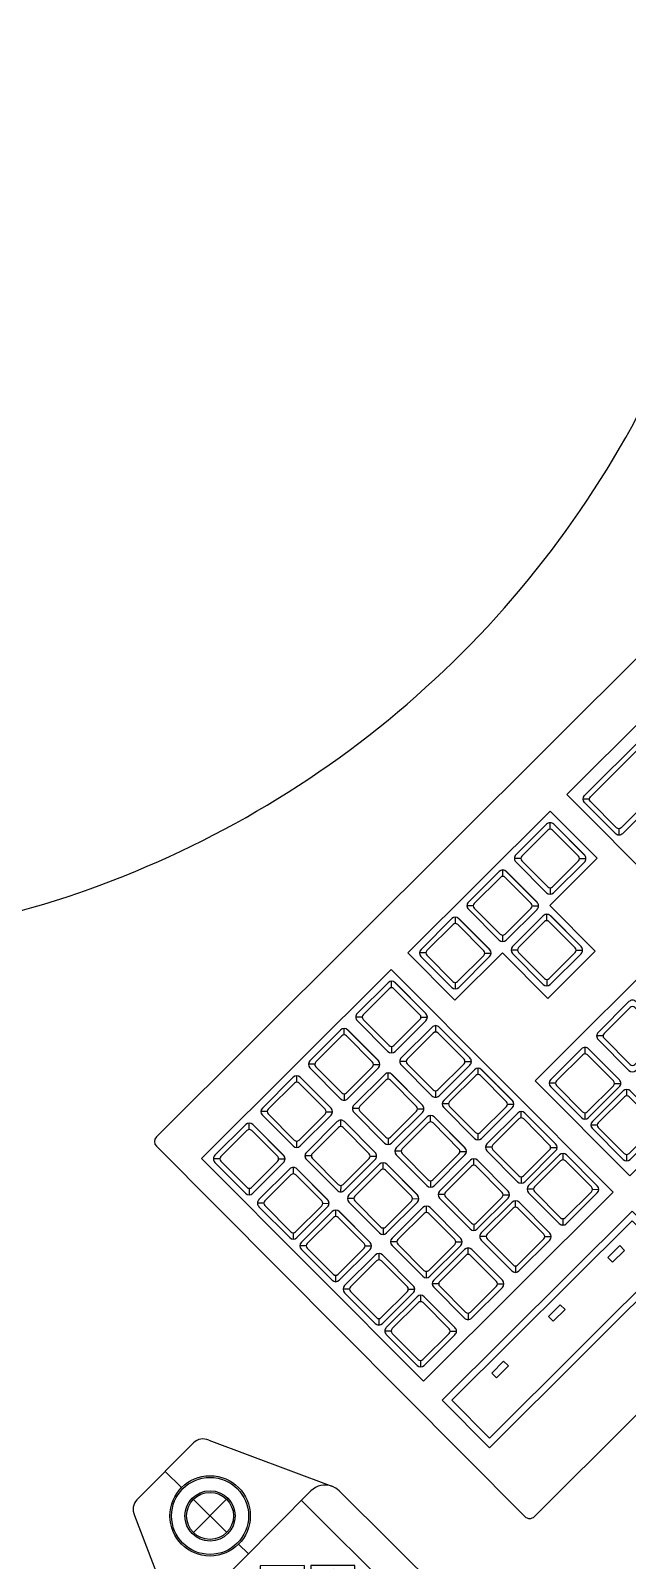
# Model space of a CAD drawing. Header units: millimetres. Extents: x 166 to 289, y 88 to 139.
# Drawn here: x 211.8799 to 212.0582, y 116.1251 to 116.5818 of the extents above; entities that cross this region are included whole.
import ezdxf

# ---------------------------------------------------------------- set-up
doc = ezdxf.new("R2010")
doc.units = ezdxf.units.MM
doc.header["$LTSCALE"] = 0.6
doc.layers.add('Mobiliário', color=160, linetype='Continuous')
doc.layers.add('Mobiliário2', color=10, linetype='Continuous')

# ---------------------------------------------------------------- blocks, each defined once
blk = doc.blocks.new('Teclado1')
for p, q in [((0.06899999999999551, 0.1080000000000041), (0.06899999999999906, 0.01412061771047135)), ((0.1322071067811876, 0.1028785507410745), (0.1335606601717814, 0.1042321041316683)), ((0.1467928932188158, 0.1029951762114294), (0.1454393398282221, 0.1043487296020231)), ((0.1592071067811922, 0.1029951762114329), (0.1605606601717824, 0.1043487296020231)), ((0.1667928932188154, 0.1029951762114294), (0.1654393398282252, 0.1043487296020231)), ((0.1792071067811918, 0.1029951762114329), (0.1805606601717855, 0.1043487296020231)), ((0.186792893218815, 0.1029951762114294), (0.1854393398282213, 0.1043487296020231)), ((0.1992071067811914, 0.1029951762114329), (0.2005606601717815, 0.1043487296020231)), ((0.2067928932188181, 0.1029951762114294), (0.2054393398282244, 0.1043487296020231)), ((0.2192071067811909, 0.1029951762114329), (0.2205606601717847, 0.1043487296020231)), ((0.1197928932188077, 0.09046433717870173), (0.1184393398282175, 0.089110783788108)), ((0.1322071067811841, 0.09046433717870173), (0.1335606601717778, 0.089110783788108)), ((0.1467928932188158, 0.09058096264905657), (0.1454393398282221, 0.0892274092584664)), ((0.1592071067811887, 0.09058096264905657), (0.1605606601717824, 0.0892274092584664)), ((0.1667928932188119, 0.09058096264905657), (0.1654393398282217, 0.0892274092584664)), ((0.1792071067811882, 0.09058096264905657), (0.180560660171782, 0.0892274092584664)), ((0.186792893218815, 0.09058096264905657), (0.1854393398282213, 0.0892274092584664)), ((0.1992071067811878, 0.09058096264905657), (0.2005606601717815, 0.0892274092584664)), ((0.2067928932188146, 0.09058096264905657), (0.2054393398282244, 0.0892274092584664)), ((0.2192071067811909, 0.09058096264905657), (0.2205606601717847, 0.0892274092584664)), ((0.1197928932188113, 0.0852265322295942), (0.1184393398282211, 0.08658008562018438)), ((0.1322071067811876, 0.08522653222959775), (0.1335606601717814, 0.08658008562018793)), ((0.1467928932188158, 0.0853431576999526), (0.1454393398282221, 0.08669671109054278)), ((0.1592071067811922, 0.0853431576999526), (0.1605606601717824, 0.08669671109054633)), ((0.1667928932188154, 0.0853431576999526), (0.1654393398282252, 0.08669671109054278)), ((0.1792071067811918, 0.0853431576999526), (0.1805606601717855, 0.08669671109054633)), ((0.186792893218815, 0.0853431576999526), (0.1854393398282213, 0.08669671109054278)), ((0.1992071067811914, 0.0853431576999526), (0.2005606601717815, 0.08669671109054633)), ((0.2067928932188181, 0.0853431576999526), (0.2054393398282244, 0.08669671109054278)), ((0.2192071067811909, 0.0853431576999526), (0.2205606601717847, 0.08669671109054633)), ((0.1122071067811845, 0.07281231866722138), (0.1135606601717782, 0.0714587652766312)), ((0.1197928932188077, 0.07281231866722138), (0.1184393398282175, 0.0714587652766312)), ((0.1322071067811841, 0.07281231866722138), (0.1335606601717778, 0.0714587652766312)), ((0.1467928932188158, 0.07292894413757978), (0.1454393398282221, 0.07157539074698605)), ((0.1592071067811887, 0.07292894413757978), (0.1605606601717824, 0.07157539074698605)), ((0.1667928932188119, 0.07292894413757978), (0.1654393398282217, 0.07157539074698605)), ((0.1792071067811882, 0.07292894413757978), (0.180560660171782, 0.07157539074698605)), ((0.186792893218815, 0.07292894413757978), (0.1854393398282213, 0.07157539074698605)), ((0.1992071067811878, 0.07292894413757978), (0.2005606601717815, 0.07157539074698605)), ((0.2067928932188146, 0.07292894413757978), (0.2054393398282244, 0.07157539074698605)), ((0.2192071067811909, 0.07292894413757978), (0.2205606601717847, 0.07157539074698605)), ((0.144999999999996, 0.06742990080536515), (0.144999999999996, 0.05434042787741333)), ((0.1468169019487462, 0.06706451717109019), (0.1454633485581525, 0.06841807056168392)), ((0.159231115511119, 0.06706451717109019), (0.1605846689017127, 0.06841807056168392)), ((0.1649999999999991, 0.06742990080536515), (0.164999999999992, 0.05434042787741333)), ((0.1668169019487422, 0.06706451717109019), (0.165463348558152, 0.06841807056168392)), ((0.1792311155111221, 0.06706451717109019), (0.1805846689017123, 0.06841807056168392)), ((0.1849999999999952, 0.06742990080536515), (0.1849999999999952, 0.05434042787741333)), ((0.1868169019487453, 0.06706451717109019), (0.1854633485581516, 0.06841807056168392)), ((0.1992311155111182, 0.06706451717109019), (0.2005846689017119, 0.06841807056168392)), ((0.2049999999999983, 0.06742990080536515), (0.2049999999999947, 0.05434042787741333)), ((0.2068169019487449, 0.06706451717109019), (0.2054633485581547, 0.06841807056168392)), ((0.2192311155111213, 0.06706451717109019), (0.220584668901715, 0.06841807056168392)), ((0.09981690194874915, 0.04899564987165306), (0.09846334855815542, 0.05034920326224324)), ((0.1122311155111255, 0.04899564987165661), (0.1135846689017157, 0.05034920326224679)), ((0.1159999999999997, 0.05321009063843007), (0.1159999999999997, 0.03400000000000603)), ((0.1468169019487426, 0.05465030360871737), (0.1454633485581525, 0.05329675021812363)), ((0.1468169019487462, 0.04911227534201146), (0.1454633485581525, 0.05046582873260164)), ((0.159231115511119, 0.05465030360871737), (0.1605846689017127, 0.05329675021812363)), ((0.159231115511119, 0.04911227534201146), (0.1605846689017127, 0.05046582873260519)), ((0.1668169019487422, 0.05465030360871737), (0.1654633485581485, 0.05329675021812363)), ((0.1668169019487422, 0.04911227534201146), (0.165463348558152, 0.05046582873260164)), ((0.179231115511115, 0.05465030360871737), (0.1805846689017088, 0.05329675021812363)), ((0.1792311155111221, 0.04911227534201146), (0.1805846689017123, 0.05046582873260519)), ((0.1868169019487418, 0.05465030360871737), (0.1854633485581516, 0.05329675021812363)), ((0.1868169019487453, 0.04911227534201146), (0.1854633485581516, 0.05046582873260164)), ((0.1992311155111182, 0.05465030360871737), (0.2005846689017119, 0.05329675021812363)), ((0.1992311155111182, 0.04911227534201146), (0.2005846689017119, 0.05046582873260519)), ((0.2068169019487414, 0.05465030360871737), (0.2054633485581512, 0.05329675021812363)), ((0.2068169019487449, 0.04911227534201146), (0.2054633485581547, 0.05046582873260164)), ((0.2192311155111177, 0.05465030360871737), (0.2205846689017115, 0.05329675021812363)), ((0.2192311155111213, 0.04911227534201146), (0.220584668901715, 0.05046582873260519)), ((0.09800000000000253, 0.04936103350593157), (0.09799999999999898, 0.03627156057797976)), ((0.144999999999996, 0.04947765897628642), (0.144999999999996, 0.0363881860483346)), ((0.1649999999999991, 0.04947765897628642), (0.164999999999992, 0.0363881860483346)), ((0.1849999999999952, 0.04947765897628642), (0.1849999999999952, 0.0363881860483346)), ((0.2049999999999983, 0.04947765897628642), (0.2049999999999947, 0.0363881860483346)), ((0.09981690194874915, 0.03658143630928024), (0.09846334855815542, 0.03522788291869006)), ((0.112231115511122, 0.03658143630928024), (0.1135846689017157, 0.03522788291869006)), ((0.1468169019487426, 0.03669806177963864), (0.1454633485581525, 0.0353445083890449)), ((0.159231115511119, 0.03669806177963864), (0.1605846689017127, 0.0353445083890449)), ((0.1668169019487422, 0.03669806177963864), (0.1654633485581485, 0.0353445083890449)), ((0.179231115511115, 0.03669806177963864), (0.1805846689017088, 0.0353445083890449)), ((0.1868169019487418, 0.03669806177963864), (0.1854633485581516, 0.0353445083890449)), ((0.1992311155111182, 0.03669806177963864), (0.2005846689017119, 0.0353445083890449)), ((0.2068169019487414, 0.03669806177963864), (0.2054633485581512, 0.0353445083890449)), ((0.2192311155111177, 0.03669806177963864), (0.2205846689017115, 0.0353445083890449)), ((0.0651838909063045, 0.03232772449166532), (0.06653744429689823, 0.03368127788225905)), ((0.07800000000000296, 0.03069310812593429), (0.0779999999999994, 0.01760363519798247)), ((0.07981690194874957, 0.03032772449165577), (0.0784633485581594, 0.0316812778822495)), ((0.09223111551112595, 0.03032772449165932), (0.09358466890171968, 0.0316812778822495)), ((0.09800000000000253, 0.03069310812593429), (0.09799999999999898, 0.01760363519798247)), ((0.09981690194874915, 0.03032772449165577), (0.09846334855815542, 0.0316812778822495)), ((0.1122311155111255, 0.03032772449165932), (0.1135846689017157, 0.0316812778822495)), ((0.1179759912700682, 0.03069310812593429), (0.1179759912700646, 0.01760363519798247)), ((0.1197928932188148, 0.03032772449165577), (0.1184393398282211, 0.0316812778822495)), ((0.1322071067811912, 0.03032772449165932), (0.1335606601717814, 0.0316812778822495)), ((0.1449759912700657, 0.03080973359629269), (0.1449759912700657, 0.01772026066834087)), ((0.1467928932188158, 0.03044434996201417), (0.1454393398282221, 0.03179790335260435)), ((0.1592071067811887, 0.03044434996201772), (0.1605606601717824, 0.0317979033526079)), ((0.1649759912700688, 0.03080973359629269), (0.1649759912700617, 0.01772026066834087)), ((0.1667928932188119, 0.03044434996201417), (0.1654393398282217, 0.03179790335260435)), ((0.1792071067811918, 0.03044434996201772), (0.180560660171782, 0.0317979033526079)), ((0.1849759912700648, 0.03080973359629269), (0.1849759912700648, 0.01772026066834087)), ((0.186792893218815, 0.03044434996201417), (0.1854393398282213, 0.03179790335260435)), ((0.1992071067811878, 0.03044434996201772), (0.2005606601717815, 0.0317979033526079)), ((0.2049759912700679, 0.03080973359629269), (0.2049759912700644, 0.01772026066834087)), ((0.2067928932188146, 0.03044434996201417), (0.2054393398282244, 0.03179790335260435)), ((0.2192071067811909, 0.03044434996201772), (0.2205606601717847, 0.0317979033526079)), ((0.0651838909063045, 0.01982403800133881), (0.06653744429689468, 0.01847048461074863)), ((0.03499999999998238, 0.01412061771047135), (0.06899999999999906, 0.01412061771047135)), ((0.07981690194874602, 0.01791351092928295), (0.07846334855815584, 0.01655995753869277)), ((0.0922311155111224, 0.01791351092928295), (0.09358466890171613, 0.01655995753869277)), ((0.09981690194874915, 0.01791351092928295), (0.09846334855815542, 0.01655995753869277)), ((0.112231115511122, 0.01791351092928295), (0.1135846689017157, 0.01655995753869277)), ((0.1197928932188148, 0.01791351092928295), (0.1184393398282211, 0.01655995753869277)), ((0.1322071067811876, 0.01791351092928295), (0.1335606601717814, 0.01655995753869277)), ((0.1467928932188123, 0.01803013639964135), (0.1454393398282221, 0.01667658300905117)), ((0.1592071067811887, 0.01803013639964135), (0.1605606601717824, 0.01667658300905117)), ((0.1667928932188119, 0.01803013639964135), (0.1654393398282181, 0.01667658300905117)), ((0.1792071067811847, 0.01803013639964135), (0.1805606601717784, 0.01667658300905117)), ((0.1867928932188114, 0.01803013639964135), (0.1854393398282213, 0.01667658300905117)), ((0.1992071067811878, 0.01803013639964135), (0.2005606601717815, 0.01667658300905117)), ((0.206792893218811, 0.01803013639964135), (0.2054393398282208, 0.01667658300905117)), ((0.2192071067811874, 0.01803013639964135), (0.2205606601717811, 0.01667658300905117))]:
    blk.add_line(p, q)
for points in [[(-0.2299999999999969, 0.1580000000000013), (-0.230000000000004, 0.002000000000002444, 0.4142135623730984), (-0.2280000000000015, 0), (0.2280000000000015, 0, 0.4142135623730984), (0.2300000000000004, 0.002000000000002444), (0.2299999999999969, 0.1580000000000013, 0.4142135623730951), (0.227999999999998, 0.1600000000000037), (-0.227999999999998, 0.1600000000000037, 0.4142135623730951)], [(0.1340000000000003, 0.1031714439598872, 0.4142135623730951), (0.1325000000000003, 0.1046714439598873), (0.1194999999999986, 0.1046714439598873, 0.4142135623730266), (0.1179999999999986, 0.1031714439598872), (0.117999999999995, 0.09017144395988907, 0.4142135623731311), (0.1194999999999951, 0.08867144395988902), (0.1325000000000003, 0.08867144395988902, 0.4142135623730591), (0.1340000000000003, 0.09017144395988907)], [(0.1315000000000026, 0.1031714439598872), (0.1204999999999998, 0.1031714439598872, 0.4142135623730117), (0.1194999999999986, 0.1021714439598895), (0.1194999999999951, 0.09117144395988674, 0.4142135623731384), (0.1204999999999963, 0.09017144395988907), (0.1314999999999955, 0.09017144395988907, 0.4142135623730516), (0.1324999999999967, 0.09117144395988674), (0.1325000000000003, 0.1021714439598895, 0.4142135623731751)], [(0.1610000000000049, 0.1032880694302456, 0.4142135623730951), (0.1595000000000049, 0.1047880694302457), (0.1465000000000032, 0.1047880694302421, 0.4142135623730266), (0.1450000000000031, 0.103288069430242), (0.1450000000000031, 0.09028806943024392, 0.4142135623731311), (0.1465000000000032, 0.08878806943024387), (0.1595000000000013, 0.08878806943024387, 0.4142135623730591), (0.1610000000000014, 0.09028806943024392)], [(0.1585000000000036, 0.1032880694302456), (0.1475000000000009, 0.103288069430242, 0.4142135623730117), (0.1465000000000032, 0.1022880694302444), (0.1465000000000032, 0.09128806943024514, 0.4142135623731384), (0.1475000000000009, 0.09028806943024392), (0.1585000000000036, 0.09028806943024392, 0.4142135623730516), (0.1595000000000013, 0.09128806943024514), (0.1595000000000049, 0.1022880694302444, 0.4142135623731751)], [(0.1810000000000045, 0.1032880694302456, 0.4142135623730951), (0.1795000000000044, 0.1047880694302457), (0.1665000000000028, 0.1047880694302421, 0.4142135623730266), (0.1650000000000027, 0.103288069430242), (0.1649999999999991, 0.09028806943024392, 0.4142135623731311), (0.1664999999999992, 0.08878806943024387), (0.1795000000000044, 0.08878806943024387, 0.4142135623730591), (0.1810000000000045, 0.09028806943024392)], [(0.1785000000000068, 0.1032880694302456), (0.167500000000004, 0.103288069430242, 0.4142135623730117), (0.1665000000000028, 0.1022880694302444), (0.1664999999999992, 0.09128806943024514, 0.4142135623731384), (0.1675000000000004, 0.09028806943024392), (0.1784999999999997, 0.09028806943024392, 0.4142135623730516), (0.1795000000000009, 0.09128806943024514), (0.1795000000000044, 0.1022880694302444, 0.4142135623731751)], [(0.2010000000000041, 0.1032880694302456, 0.4142135623730951), (0.199500000000004, 0.1047880694302457), (0.1865000000000023, 0.1047880694302421, 0.4142135623730266), (0.1850000000000023, 0.103288069430242), (0.1850000000000023, 0.09028806943024392, 0.4142135623731311), (0.1865000000000023, 0.08878806943024387), (0.1995000000000005, 0.08878806943024387, 0.4142135623730591), (0.2010000000000005, 0.09028806943024392)], [(0.1985000000000028, 0.1032880694302456), (0.1875, 0.103288069430242, 0.4142135623730117), (0.1865000000000023, 0.1022880694302444), (0.1865000000000023, 0.09128806943024514, 0.4142135623731384), (0.1875, 0.09028806943024392), (0.1985000000000028, 0.09028806943024392, 0.4142135623730516), (0.1995000000000005, 0.09128806943024514), (0.199500000000004, 0.1022880694302444, 0.4142135623731751)], [(0.2210000000000036, 0.1032880694302456, 0.4142135623730951), (0.2195000000000036, 0.1047880694302457), (0.2065000000000055, 0.1047880694302421, 0.4142135623730266), (0.2050000000000054, 0.103288069430242), (0.2050000000000018, 0.09028806943024392, 0.4142135623731311), (0.2065000000000019, 0.08878806943024387), (0.2195000000000036, 0.08878806943024387, 0.4142135623730591), (0.2210000000000036, 0.09028806943024392)], [(0.2185000000000059, 0.1032880694302456), (0.2075000000000031, 0.103288069430242, 0.4142135623730117), (0.2065000000000055, 0.1022880694302444), (0.2065000000000019, 0.09128806943024514, 0.4142135623731384), (0.2075000000000031, 0.09028806943024392), (0.2185000000000024, 0.09028806943024392, 0.4142135623730516), (0.2195000000000036, 0.09128806943024514), (0.2195000000000036, 0.1022880694302444, 0.4142135623731751)], [(0.1140000000000008, 0.0855194254484104, 0.4142135623730951), (0.1125000000000007, 0.08701942544841046), (0.09949999999999903, 0.0870194254484069, 0.4142135623730266), (0.09799999999999898, 0.08551942544840685), (0.09799999999999898, 0.07251942544840873, 0.4142135623731311), (0.09949999999999903, 0.07101942544840867), (0.1124999999999972, 0.07101942544840867, 0.4142135623730591), (0.1139999999999972, 0.07251942544840873)], [(0.1340000000000003, 0.0855194254484104, 0.4142135623730951), (0.1325000000000003, 0.08701942544841046), (0.1194999999999986, 0.0870194254484069, 0.4142135623730266), (0.1179999999999986, 0.08551942544840685), (0.117999999999995, 0.07251942544840873, 0.4142135623731311), (0.1194999999999951, 0.07101942544840867), (0.1325000000000003, 0.07101942544840867, 0.4142135623730591), (0.1340000000000003, 0.07251942544840873)], [(0.1610000000000049, 0.08563605091876525, 0.4142135623730951), (0.1595000000000049, 0.0871360509187653), (0.1465000000000032, 0.0871360509187653, 0.4142135623730266), (0.1450000000000031, 0.08563605091876525), (0.1450000000000031, 0.07263605091876713, 0.4142135623731311), (0.1465000000000032, 0.07113605091876707), (0.1595000000000013, 0.07113605091876707, 0.4142135623730591), (0.1610000000000014, 0.07263605091876713)], [(0.1810000000000045, 0.08563605091876525, 0.4142135623730951), (0.1795000000000044, 0.0871360509187653), (0.1665000000000028, 0.0871360509187653, 0.4142135623730266), (0.1650000000000027, 0.08563605091876525), (0.1649999999999991, 0.07263605091876713, 0.4142135623731311), (0.1664999999999992, 0.07113605091876707), (0.1795000000000044, 0.07113605091876707, 0.4142135623730591), (0.1810000000000045, 0.07263605091876713)], [(0.2010000000000041, 0.08563605091876525, 0.4142135623730951), (0.199500000000004, 0.0871360509187653), (0.1865000000000023, 0.0871360509187653, 0.4142135623730266), (0.1850000000000023, 0.08563605091876525), (0.1850000000000023, 0.07263605091876713, 0.4142135623731311), (0.1865000000000023, 0.07113605091876707), (0.1995000000000005, 0.07113605091876707, 0.4142135623730591), (0.2010000000000005, 0.07263605091876713)], [(0.2210000000000036, 0.08563605091876525, 0.4142135623730951), (0.2195000000000036, 0.0871360509187653), (0.2065000000000055, 0.0871360509187653, 0.4142135623730266), (0.2050000000000054, 0.08563605091876525), (0.2050000000000018, 0.07263605091876713, 0.4142135623731311), (0.2065000000000019, 0.07113605091876707), (0.2195000000000036, 0.07113605091876707, 0.4142135623730591), (0.2210000000000036, 0.07263605091876713)], [(0.1114999999999995, 0.0855194254484104), (0.1004999999999967, 0.08551942544840685, 0.4142135623730117), (0.09949999999999903, 0.08451942544840563), (0.09949999999999903, 0.07351942544840995, 0.4142135623731384), (0.1004999999999967, 0.07251942544840873), (0.1114999999999995, 0.07251942544840873, 0.4142135623730516), (0.1124999999999972, 0.07351942544840995), (0.1125000000000007, 0.08451942544840918, 0.4142135623731751)], [(0.1315000000000026, 0.0855194254484104), (0.1204999999999998, 0.08551942544840685, 0.4142135623730117), (0.1194999999999986, 0.08451942544840563), (0.1194999999999951, 0.07351942544840995, 0.4142135623731384), (0.1204999999999963, 0.07251942544840873), (0.1314999999999955, 0.07251942544840873, 0.4142135623730516), (0.1324999999999967, 0.07351942544840995), (0.1325000000000003, 0.08451942544840918, 0.4142135623731751)], [(0.1585000000000036, 0.08563605091876525), (0.1475000000000009, 0.08563605091876525, 0.4142135623730117), (0.1465000000000032, 0.08463605091876403), (0.1465000000000032, 0.0736360509187648, 0.4142135623731384), (0.1475000000000009, 0.07263605091876713), (0.1585000000000036, 0.07263605091876713, 0.4142135623730516), (0.1595000000000013, 0.0736360509187648), (0.1595000000000049, 0.08463605091876758, 0.4142135623731751)], [(0.1785000000000068, 0.08563605091876525), (0.167500000000004, 0.08563605091876525, 0.4142135623730117), (0.1665000000000028, 0.08463605091876403), (0.1664999999999992, 0.0736360509187648, 0.4142135623731384), (0.1675000000000004, 0.07263605091876713), (0.1784999999999997, 0.07263605091876713, 0.4142135623730516), (0.1795000000000009, 0.0736360509187648), (0.1795000000000044, 0.08463605091876758, 0.4142135623731751)], [(0.1985000000000028, 0.08563605091876525), (0.1875, 0.08563605091876525, 0.4142135623730117), (0.1865000000000023, 0.08463605091876403), (0.1865000000000023, 0.0736360509187648, 0.4142135623731384), (0.1875, 0.07263605091876713), (0.1985000000000028, 0.07263605091876713, 0.4142135623730516), (0.1995000000000005, 0.0736360509187648), (0.199500000000004, 0.08463605091876758, 0.4142135623731751)], [(0.2185000000000059, 0.08563605091876525), (0.2075000000000031, 0.08563605091876525, 0.4142135623730117), (0.2065000000000055, 0.08463605091876403), (0.2065000000000019, 0.0736360509187648, 0.4142135623731384), (0.2075000000000031, 0.07263605091876713), (0.2185000000000024, 0.07263605091876713, 0.4142135623730516), (0.2195000000000036, 0.0736360509187648), (0.2195000000000036, 0.08463605091876758, 0.4142135623731751)], [(0.1610240087299317, 0.06735741038990284, 0.4142135623730951), (0.1595240087299317, 0.0688574103899029), (0.1465240087299335, 0.0688574103899029, 0.4142135623730266), (0.1450240087299335, 0.06735741038990284), (0.1450240087299299, 0.05435741038990471, 0.4142135623731311), (0.14652400872993, 0.05285741038990466), (0.1595240087299317, 0.05285741038990466, 0.4142135623730591), (0.1610240087299317, 0.05435741038990471)], [(0.1810240087299348, 0.06735741038990284, 0.4142135623730951), (0.1795240087299348, 0.0688574103899029), (0.1665240087299296, 0.0688574103899029, 0.4142135623730266), (0.1650240087299295, 0.06735741038990284), (0.1650240087299295, 0.05435741038990471, 0.4142135623731311), (0.1665240087299296, 0.05285741038990466), (0.1795240087299312, 0.05285741038990466, 0.4142135623730591), (0.1810240087299313, 0.05435741038990471)], [(0.2010240087299309, 0.06735741038990284, 0.4142135623730951), (0.1995240087299308, 0.0688574103899029), (0.1865240087299327, 0.0688574103899029, 0.4142135623730266), (0.1850240087299326, 0.06735741038990284), (0.1850240087299291, 0.05435741038990471, 0.4142135623731311), (0.1865240087299291, 0.05285741038990466), (0.1995240087299308, 0.05285741038990466, 0.4142135623730591), (0.2010240087299309, 0.05435741038990471)], [(0.221024008729934, 0.06735741038990284, 0.4142135623730951), (0.2195240087299339, 0.0688574103899029), (0.2065240087299323, 0.0688574103899029, 0.4142135623730266), (0.2050240087299322, 0.06735741038990284), (0.2050240087299287, 0.05435741038990471, 0.4142135623731311), (0.2065240087299287, 0.05285741038990466), (0.2195240087299339, 0.05285741038990466, 0.4142135623730591), (0.221024008729934, 0.05435741038990471)], [(0.158524008729934, 0.06735741038990284), (0.1475240087299312, 0.06735741038990284, 0.4142135623730117), (0.1465240087299335, 0.06635741038990517), (0.14652400872993, 0.05535741038990238, 0.4142135623731384), (0.1475240087299312, 0.05435741038990471), (0.1585240087299304, 0.05435741038990471, 0.4142135623730516), (0.1595240087299317, 0.05535741038990238), (0.1595240087299317, 0.06635741038990517, 0.4142135623731751)], [(0.1785240087299336, 0.06735741038990284), (0.1675240087299308, 0.06735741038990284, 0.4142135623730117), (0.1665240087299296, 0.06635741038990517), (0.1665240087299296, 0.05535741038990238, 0.4142135623731384), (0.1675240087299272, 0.05435741038990471), (0.17852400872993, 0.05435741038990471, 0.4142135623730516), (0.1795240087299277, 0.05535741038990238), (0.1795240087299348, 0.06635741038990517, 0.4142135623731751)], [(0.1985240087299331, 0.06735741038990284), (0.1875240087299304, 0.06735741038990284, 0.4142135623730117), (0.1865240087299327, 0.06635741038990517), (0.1865240087299291, 0.05535741038990238, 0.4142135623731384), (0.1875240087299304, 0.05435741038990471), (0.1985240087299296, 0.05435741038990471, 0.4142135623730516), (0.1995240087299308, 0.05535741038990238), (0.1995240087299308, 0.06635741038990517, 0.4142135623731751)], [(0.2185240087299363, 0.06735741038990284), (0.2075240087299335, 0.06735741038990284, 0.4142135623730117), (0.2065240087299323, 0.06635741038990517), (0.2065240087299287, 0.05535741038990238, 0.4142135623731384), (0.2075240087299299, 0.05435741038990471), (0.2185240087299292, 0.05435741038990471, 0.4142135623730516), (0.2195240087299304, 0.05535741038990238), (0.2195240087299339, 0.06635741038990517, 0.4142135623731751)], [(0.1140240087299382, 0.04928854309046926, 0.4142135623730951), (0.1125240087299382, 0.05078854309046932), (0.0995240087299365, 0.05078854309046577, 0.4142135623730266), (0.09802400872993644, 0.04928854309046571), (0.09802400872993644, 0.03628854309046758, 0.4142135623731311), (0.0995240087299365, 0.03478854309046753), (0.1125240087299346, 0.03478854309046753, 0.4142135623730591), (0.1140240087299347, 0.03628854309046758)], [(0.1610240087299317, 0.04940516856082411, 0.4142135623730951), (0.1595240087299317, 0.05090516856082417), (0.1465240087299335, 0.05090516856082417, 0.4142135623730266), (0.1450240087299335, 0.04940516856082411), (0.1450240087299299, 0.03640516856082598, 0.4142135623731311), (0.14652400872993, 0.03490516856082593), (0.1595240087299317, 0.03490516856082593, 0.4142135623730591), (0.1610240087299317, 0.03640516856082598)], [(0.1810240087299348, 0.04940516856082411, 0.4142135623730951), (0.1795240087299348, 0.05090516856082417), (0.1665240087299296, 0.05090516856082417, 0.4142135623730266), (0.1650240087299295, 0.04940516856082411), (0.1650240087299295, 0.03640516856082598, 0.4142135623731311), (0.1665240087299296, 0.03490516856082593), (0.1795240087299312, 0.03490516856082593, 0.4142135623730591), (0.1810240087299313, 0.03640516856082598)], [(0.2010240087299309, 0.04940516856082411, 0.4142135623730951), (0.1995240087299308, 0.05090516856082417), (0.1865240087299327, 0.05090516856082417, 0.4142135623730266), (0.1850240087299326, 0.04940516856082411), (0.1850240087299291, 0.03640516856082598, 0.4142135623731311), (0.1865240087299291, 0.03490516856082593), (0.1995240087299308, 0.03490516856082593, 0.4142135623730591), (0.2010240087299309, 0.03640516856082598)], [(0.221024008729934, 0.04940516856082411, 0.4142135623730951), (0.2195240087299339, 0.05090516856082417), (0.2065240087299323, 0.05090516856082417, 0.4142135623730266), (0.2050240087299322, 0.04940516856082411), (0.2050240087299287, 0.03640516856082598, 0.4142135623731311), (0.2065240087299287, 0.03490516856082593), (0.2195240087299339, 0.03490516856082593, 0.4142135623730591), (0.221024008729934, 0.03640516856082598)], [(0.111524008729937, 0.04928854309046926), (0.1005240087299342, 0.04928854309046571, 0.4142135623730117), (0.0995240087299365, 0.04828854309046449), (0.0995240087299365, 0.03728854309046881, 0.4142135623731384), (0.1005240087299342, 0.03628854309046758), (0.111524008729937, 0.03628854309046758, 0.4142135623730516), (0.1125240087299346, 0.03728854309046881), (0.1125240087299382, 0.04828854309046804, 0.4142135623731751)], [(0.158524008729934, 0.04940516856082411), (0.1475240087299312, 0.04940516856082411, 0.4142135623730117), (0.1465240087299335, 0.04840516856082289), (0.14652400872993, 0.03740516856082365, 0.4142135623731384), (0.1475240087299312, 0.03640516856082598), (0.1585240087299304, 0.03640516856082598, 0.4142135623730516), (0.1595240087299317, 0.03740516856082365), (0.1595240087299317, 0.04840516856082644, 0.4142135623731751)], [(0.1785240087299336, 0.04940516856082411), (0.1675240087299308, 0.04940516856082411, 0.4142135623730117), (0.1665240087299296, 0.04840516856082289), (0.1665240087299296, 0.03740516856082365, 0.4142135623731384), (0.1675240087299272, 0.03640516856082598), (0.17852400872993, 0.03640516856082598, 0.4142135623730516), (0.1795240087299277, 0.03740516856082365), (0.1795240087299348, 0.04840516856082644, 0.4142135623731751)], [(0.1985240087299331, 0.04940516856082411), (0.1875240087299304, 0.04940516856082411, 0.4142135623730117), (0.1865240087299327, 0.04840516856082289), (0.1865240087299291, 0.03740516856082365, 0.4142135623731384), (0.1875240087299304, 0.03640516856082598), (0.1985240087299296, 0.03640516856082598, 0.4142135623730516), (0.1995240087299308, 0.03740516856082365), (0.1995240087299308, 0.04840516856082644, 0.4142135623731751)], [(0.2185240087299363, 0.04940516856082411), (0.2075240087299335, 0.04940516856082411, 0.4142135623730117), (0.2065240087299323, 0.04840516856082289), (0.2065240087299287, 0.03740516856082365, 0.4142135623731384), (0.2075240087299299, 0.03640516856082598), (0.2185240087299292, 0.03640516856082598, 0.4142135623730516), (0.2195240087299304, 0.03740516856082365), (0.2195240087299339, 0.04840516856082644, 0.4142135623731751)], [(0.04022581647956613, 0.03412061771047803), (0.06547678412511715, 0.03412061771047803, -0.4142135623731258), (0.0669767841251172, 0.03262061771047797), (0.0669767841251172, 0.01953114478252616, -0.4142135623730615), (0.06547678412511715, 0.0180311447825261), (0.04022581647956258, 0.0180311447825261, -0.4142135623731096), (0.03872581647956252, 0.01953114478252616), (0.03872581647956608, 0.03262061771047797, -0.4142135623730798)], [(0.06547678412511715, 0.0316206177104803), (0.06547678412511715, 0.02053114478252738, -0.4142135623730149), (0.06447678412511593, 0.01953114478252616), (0.04122581647956025, 0.01953114478252616, -0.4142135623730951), (0.04022581647956258, 0.02053114478252738), (0.04022581647956258, 0.0316206177104803, -0.4142135623730578), (0.04122581647956025, 0.03262061771047797), (0.06447678412511948, 0.03262061771047797, -0.4142135623731694)], [(0.09402400872993866, 0.03062061771047198, 0.4142135623730951), (0.0925240087299386, 0.03212061771047203), (0.07952400872993692, 0.03212061771046848, 0.4142135623730266), (0.07802400872993687, 0.03062061771046842), (0.07802400872993331, 0.0176206177104703, 0.4142135623731311), (0.07952400872993337, 0.01612061771047024), (0.0925240087299386, 0.01612061771047024, 0.4142135623730591), (0.09402400872993866, 0.0176206177104703)], [(0.1140240087299382, 0.03062061771047198, 0.4142135623730951), (0.1125240087299382, 0.03212061771047203), (0.0995240087299365, 0.03212061771046848, 0.4142135623730266), (0.09802400872993644, 0.03062061771046842), (0.09802400872993644, 0.0176206177104703, 0.4142135623731311), (0.0995240087299365, 0.01612061771047024), (0.1125240087299346, 0.01612061771047024, 0.4142135623730591), (0.1140240087299347, 0.0176206177104703)], [(0.1340000000000039, 0.03062061771047198, 0.4142135623730951), (0.1325000000000038, 0.03212061771047203), (0.1195000000000022, 0.03212061771046848, 0.4142135623730266), (0.1180000000000021, 0.03062061771046842), (0.1180000000000021, 0.0176206177104703, 0.4142135623731311), (0.1195000000000022, 0.01612061771047024), (0.1325000000000003, 0.01612061771047024, 0.4142135623730591), (0.1340000000000003, 0.0176206177104703)], [(0.1610000000000014, 0.03073724318083038, 0.4142135623730951), (0.1595000000000013, 0.03223724318083043), (0.1465000000000032, 0.03223724318082688, 0.4142135623730266), (0.1450000000000031, 0.03073724318082682), (0.1449999999999996, 0.0177372431808287, 0.4142135623731311), (0.1464999999999996, 0.01623724318082864), (0.1595000000000013, 0.01623724318082864, 0.4142135623730591), (0.1610000000000014, 0.0177372431808287)], [(0.1810000000000045, 0.03073724318083038, 0.4142135623730951), (0.1795000000000044, 0.03223724318083043), (0.1664999999999992, 0.03223724318082688, 0.4142135623730266), (0.1649999999999991, 0.03073724318082682), (0.1649999999999991, 0.0177372431808287, 0.4142135623731311), (0.1664999999999992, 0.01623724318082864), (0.1795000000000009, 0.01623724318082864, 0.4142135623730591), (0.1810000000000009, 0.0177372431808287)], [(0.2010000000000005, 0.03073724318083038, 0.4142135623730951), (0.1995000000000005, 0.03223724318083043), (0.1865000000000023, 0.03223724318082688, 0.4142135623730266), (0.1850000000000023, 0.03073724318082682), (0.1849999999999987, 0.0177372431808287, 0.4142135623731311), (0.1864999999999988, 0.01623724318082864), (0.1995000000000005, 0.01623724318082864, 0.4142135623730591), (0.2010000000000005, 0.0177372431808287)], [(0.2210000000000036, 0.03073724318083038, 0.4142135623730951), (0.2195000000000036, 0.03223724318083043), (0.2065000000000019, 0.03223724318082688, 0.4142135623730266), (0.2050000000000018, 0.03073724318082682), (0.2049999999999983, 0.0177372431808287, 0.4142135623731311), (0.2064999999999984, 0.01623724318082864), (0.2195000000000036, 0.01623724318082864, 0.4142135623730591), (0.2210000000000036, 0.0177372431808287)], [(0.09152400872994093, 0.03062061771047198), (0.08052400872993815, 0.03062061771046842, 0.4142135623730117), (0.07952400872993692, 0.02962061771047075), (0.07952400872993337, 0.01862061771047152, 0.4142135623731384), (0.08052400872993459, 0.0176206177104703), (0.09152400872993383, 0.0176206177104703, 0.4142135623730516), (0.09252400872993505, 0.01862061771047152), (0.0925240087299386, 0.02962061771047075, 0.4142135623731751)], [(0.111524008729937, 0.03062061771047198), (0.1005240087299342, 0.03062061771046842, 0.4142135623730117), (0.0995240087299365, 0.02962061771047075), (0.0995240087299365, 0.01862061771047152, 0.4142135623731384), (0.1005240087299342, 0.0176206177104703), (0.111524008729937, 0.0176206177104703, 0.4142135623730516), (0.1125240087299346, 0.01862061771047152), (0.1125240087299382, 0.02962061771047075, 0.4142135623731751)], [(0.1315000000000026, 0.03062061771047198), (0.1204999999999998, 0.03062061771046842, 0.4142135623730117), (0.1195000000000022, 0.02962061771047075), (0.1195000000000022, 0.01862061771047152, 0.4142135623731384), (0.1204999999999998, 0.0176206177104703), (0.1315000000000026, 0.0176206177104703, 0.4142135623730516), (0.1325000000000003, 0.01862061771047152), (0.1325000000000038, 0.02962061771047075, 0.4142135623731751)], [(0.1585000000000036, 0.03073724318083038), (0.1475000000000009, 0.03073724318082682, 0.4142135623730117), (0.1465000000000032, 0.0297372431808256), (0.1464999999999996, 0.01873724318082992, 0.4142135623731384), (0.1475000000000009, 0.0177372431808287), (0.1585000000000001, 0.0177372431808287, 0.4142135623730516), (0.1595000000000013, 0.01873724318082992), (0.1595000000000013, 0.02973724318082915, 0.4142135623731751)], [(0.1785000000000032, 0.03073724318083038), (0.1675000000000004, 0.03073724318082682, 0.4142135623730117), (0.1664999999999992, 0.0297372431808256), (0.1664999999999992, 0.01873724318082992, 0.4142135623731384), (0.1674999999999969, 0.0177372431808287), (0.1784999999999997, 0.0177372431808287, 0.4142135623730516), (0.1794999999999973, 0.01873724318082992), (0.1795000000000044, 0.02973724318082915, 0.4142135623731751)], [(0.1985000000000028, 0.03073724318083038), (0.1875, 0.03073724318082682, 0.4142135623730117), (0.1865000000000023, 0.0297372431808256), (0.1864999999999988, 0.01873724318082992, 0.4142135623731384), (0.1875, 0.0177372431808287), (0.1984999999999992, 0.0177372431808287, 0.4142135623730516), (0.1995000000000005, 0.01873724318082992), (0.1995000000000005, 0.02973724318082915, 0.4142135623731751)], [(0.2185000000000059, 0.03073724318083038), (0.2075000000000031, 0.03073724318082682, 0.4142135623730117), (0.2065000000000019, 0.0297372431808256), (0.2064999999999984, 0.01873724318082992, 0.4142135623731384), (0.2074999999999996, 0.0177372431808287), (0.2184999999999988, 0.0177372431808287, 0.4142135623730516), (0.2195, 0.01873724318082992), (0.2195000000000036, 0.02973724318082915, 0.4142135623731751)]]:
    blk.add_lwpolyline(points, format="xyb", close=True)
for points in [[(0.1430000000000007, 0.1360000000000028), (0.222999999999999, 0.1360000000000028), (0.222999999999999, 0.1159999999999997), (0.1430000000000007, 0.1159999999999997)], [(0.1450000000000031, 0.1340000000000003), (0.2209999999999965, 0.1340000000000003), (0.2209999999999965, 0.1180000000000021), (0.1450000000000031, 0.1180000000000021)], [(0.1528660663201684, 0.1226645040293235), (0.1528660663201684, 0.1206645040293211), (0.1578660663201674, 0.1206645040293211), (0.1578660663201674, 0.1226645040293235)], [(0.1778861300436674, 0.1226645040293235), (0.1778861300436674, 0.1206645040293211), (0.1828861300436699, 0.1206645040293211), (0.1828861300436699, 0.1226645040293235)], [(0.2017779494361847, 0.1226645040293235), (0.2017779494361847, 0.1206645040293211), (0.2067779494361872, 0.1206645040293211), (0.2067779494361872, 0.1226645040293235)], [(0.1360000000000028, 0.1080000000000041), (0.07600000000000051, 0.1080000000000041), (0.07600000000000051, 0.06800000000000495), (0.1359999999999992, 0.06800000000000495)], [(0.222999999999999, 0.01408754334676843), (0.1430000000000007, 0.01408754334676843), (0.1430000000000007, 0.1080000000000041), (0.222999999999999, 0.1080000000000041)]]:
    blk.add_lwpolyline(points, close=True)
blk.add_lwpolyline([(0.1159999999999997, 0.03400000000000603), (0.1360000000000028, 0.03400000000000603), (0.1360000000000028, 0.01412061771047135), (0.07600000000000051, 0.01412061771047135), (0.07600000000000051, 0.03400000000000603), (0.09599999999999653, 0.03400000000000247), (0.09600000000000364, 0.05321009063843007), (0.1159999999999997, 0.05321009063843007)])
blk = doc.blocks.new('Mouse')
for p, q in [((-0.1154759366128815, 0.2517433137438161), (-0.09535655455408687, 0.2647657627579747)), ((-0.09068188240084396, 0.2645293316470543), (-0.05770145628210344, 0.2433162871963077)), ((-0.101683687919973, 0.252487823126387), (-0.1054162455834842, 0.2582545382509238)), ((-0.1171745107111803, 0.2473817423018545), (-0.1113270698727717, 0.208606631760631)), ((-0.09896683960198516, 0.248290355411541), (-0.09135966431165343, 0.2365374458099723)), ((-0.1086448862462817, 0.2144729681617719), (-0.06415172846899964, 0.2432715603323459)), ((-0.1010397067576037, 0.2386103129655908), (-0.08928679715603494, 0.2462174882559225)), ((-0.04251469811546826, 0.2024813787014637), (-0.06750970264087641, 0.2410980816779329)), ((-0.0161885637871535, 0.1802117884194558), (-0.05585454922962185, 0.2414948170560933)), ((-0.08864281599366564, 0.2323399780951263), (-0.08639830735762644, 0.2288722642470589)), ((-0.08368145903966706, 0.2246747965322129), (-0.0864333066301981, 0.2118239964174222)), ((-0.07083065892484797, 0.2219229489416534), (-0.08368145903966706, 0.2246747965322129)), ((-0.07083065892484797, 0.2219229489416534), (-0.07358250651537901, 0.2090721488268628)), ((-0.06887499502320793, 0.2215041665353397), (-0.0716268426137674, 0.2086533664204921)), ((-0.05602419490838884, 0.2187523189447802), (-0.06887499502320793, 0.2215041665353397)), ((-0.08029190754899673, 0.1780297438396587), (-0.1052869120744049, 0.216646446816128)), ((-0.0587760424989483, 0.2059015188299327), (-0.05602419490838884, 0.2187523189447802)), ((-0.0864333066301981, 0.2118239964174222), (-0.07358250651537901, 0.2090721488268628)), ((-0.07075564408003743, 0.1448927602857566), (-0.1104216295225058, 0.2061757889223941)), ((-0.08685208903654029, 0.2098683325157822), (-0.08960393662709976, 0.1970175324009347)), ((-0.08685208903654029, 0.2098683325157822), (-0.0740012889217212, 0.2071164849252227)), ((-0.0740012889217212, 0.2071164849252227), (-0.07675313651228066, 0.194265684810432)), ((-0.07204562502010958, 0.2066977025188521), (-0.07479747261064063, 0.1938469024040614)), ((-0.07204562502010958, 0.2066977025188521), (-0.05919482490529049, 0.2039458549283495)), ((-0.0716268426137674, 0.2086533664204921), (-0.0587760424989483, 0.2059015188299327)), ((-0.08488325533352281, 0.1667195924028988), (-0.03031617504063888, 0.2020386205366549)), ((-0.08433988566991957, 0.1658800988599296), (-0.02977280537703564, 0.2011991269936857)), ((-0.06194667249582153, 0.191095054813502), (-0.05919482490529049, 0.2039458549283495)), ((-0.08960393662709976, 0.1970175324009347), (-0.07675313651228066, 0.194265684810432)), ((-0.08270977667913826, 0.163361618231022), (-0.02814269638625433, 0.1986806463647781)), ((-0.08216640701553501, 0.1625221246880528), (-0.02759932672265109, 0.1978411528218089)), ((-0.07476045472276382, 0.1768452483221381), (-0.04369919363296049, 0.1969499258751739)), ((-0.0805362980247537, 0.1600036440592021), (-0.02596921773186978, 0.1953226721929013)), ((-0.07999292836115046, 0.1591641505162329), (-0.02542584806826653, 0.1944831786499321)), ((-0.07836281937036915, 0.1566456698873253), (-0.02379573907748522, 0.1919646980210246)), ((-0.07479747261064063, 0.1938469024040614), (-0.06194667249582153, 0.191095054813502)), ((-0.07781944970676591, 0.1558061763443561), (-0.02325236941388198, 0.1911252044780554)), ((-0.0761893407159846, 0.1532876957154485), (-0.02162226042310067, 0.1886067238491478)), ((-0.07564597105238136, 0.1524482021724793), (-0.02107889075949743, 0.1877672303061786)), ((-0.07401586206160005, 0.1499297215435718), (-0.01944878176871612, 0.185248749677271)), ((-0.0734724923979968, 0.1490902280006026), (-0.01890541210511287, 0.1844092561343018)), ((-0.03769340532309684, 0.1591454220856008), (-0.01796530706337762, 0.1719146091800781)), ((-0.06245846484065964, 0.143116017009504), (-0.042730366580912, 0.1558852041040382)), ((-0.042730366580912, 0.1558852041040382), (-0.03769340532309684, 0.1591454220856008)), ((-0.042730366580912, 0.1558852041040382), (-0.04046128380349501, 0.1529711932296323)), ((-0.03692817901375633, 0.1577013471078317), (-0.03821055106843119, 0.1567027892887722)), ((-0.03769340532309684, 0.1591454220856008), (-0.03692817901375633, 0.1577013471078317)), ((-0.03645274385522157, 0.1568041432250311), (-0.03754032158306586, 0.1559572679051371)), ((-0.03645274385522157, 0.1568041432250311), (-0.03551423015431965, 0.1550330538947264)), ((-0.04046128380349501, 0.1529711932296323), (-0.03920900481588774, 0.1536347853856341)), ((-0.03983744528287048, 0.1521700447431158), (-0.03880331590087849, 0.1527180377646005)), ((-0.03983744528287048, 0.1521700447431158), (-0.03858299781848018, 0.1505590530292125)), ((-0.03858299781848018, 0.1505590530292125), (-0.03737956319585578, 0.1511967621848953)), ((-0.03551423015431965, 0.1550330538947264), (-0.03683045055868206, 0.1540081390335217)), ((-0.0350387949958133, 0.1541358500119259), (-0.03616022107334516, 0.1532626176499434)), ((-0.0350387949958133, 0.1541358500119259), (-0.03381259462895514, 0.1518218610051463)), ((-0.03381259462895514, 0.1518218610051463), (-0.03500102026936247, 0.1508964574053948)), ((-0.03333715947042037, 0.1509246571223457), (-0.03433079078399714, 0.1501509360218165)), ((-0.03333715947042037, 0.1509246571223457), (-0.03204813237474013, 0.1484921064483729)), ((-0.03795915929785565, 0.1497579045426392), (-0.03697387428087495, 0.1502800145638048)), ((-0.03795915929785565, 0.1497579045426392), (-0.03611050683670669, 0.1473838204288427)), ((-0.03611050683670669, 0.1473838204288427), (-0.0349082154160385, 0.1480209237931263)), ((-0.03548666831608216, 0.1465826719423262), (-0.03450252650102925, 0.1471041761720926)), ((-0.03548666831608216, 0.1465826719423262), (-0.0343034276258436, 0.1450631256865904)), ((-0.03362677209830167, 0.1455010969961563), (-0.03194778501236328, 0.1465878363233628)), ((-0.03204813237474013, 0.1484921064483729), (-0.03320367848962746, 0.1475923054864552)), ((-0.03157269721620537, 0.1475949025655723), (-0.03253344900426214, 0.1468467841028769)), ((-0.03194778501236328, 0.1465878363233628), (-0.03127112948482136, 0.1470258076328719)), ((-0.03194778501236328, 0.1465878363233628), (-0.02551065856007995, 0.1366426250721702)), ((-0.03157269721620537, 0.1475949025655723), (-0.03127112948482136, 0.1470258076328719)), ((-0.0343034276258436, 0.1450631256865904), (-0.03362677209830167, 0.1455010969961563)), ((-0.03362677209830167, 0.1455010969961563), (-0.02718221547922894, 0.1355444063093501)), ((0.0835505844183615, 0.1020698963675954), (0.0835505844183615, 0.1052308838301883))]:
    blk.add_line(p, q)
for centre, radius in [((-0.0951632519568193, 0.2424139006107566), 0.012), ((-0.0951632519568193, 0.2424139006107566), 0.0115), ((-0.0951632519568193, 0.2424139006107566), 0.0075), ((-0.0951632519568193, 0.2424139006107566), 0.006999999999999999), ((-0.07863198277752304, 0.2168734726795378), 0.005477186564350145), ((-0.0638255187610639, 0.2137028426826646), 0.005477186564350145), ((-0.08180261277442469, 0.2020670086631071), 0.005477186564350145), ((-0.06699614875796556, 0.198896378666177), 0.005477186564350145)]:
    blk.add_circle(centre, radius)
for centre, radius, start, end in [((-0.09318307589970232, 0.2614077885861548), 0.004, 51.29590928369389, 122.913322409143), ((-0.1133024579584969, 0.2483853395719393), 0.004, 122.913322409143, 194.5307355345902), ((-0.06089151048743702, 0.2382345990745307), 0.006, 57.8812547457366, 122.913322409143), ((-0.06089151048743702, 0.2382345990745307), 0.006, 32.91332240914209, 57.8812547457366), ((-0.1053846682646906, 0.2094360069039567), 0.006, 122.913322409143, 187.9453900717576), ((-0.1053846682646906, 0.2094360069039567), 0.006, 187.9453900717576, 212.9133224091421), ((-0.04587267228734504, 0.2003079000470507), 0.004, 302.9133224091429, 32.91332240914209), ((-0.02122552504494024, 0.1769515704378932), 0.006, 302.9133224091429, 32.91332240914209), ((-0.07693393337714838, 0.1802032224940149), 0.004, 212.9133224091421, 302.9133224091429), ((-0.03782157119232465, 0.156378453768184), 0.0005064571787593258, 140.1782964692704, 303.7332765340158), ((-0.03907239686614616, 0.1531470998907025), 0.0005064571787593258, 302.0933682842775, 105.6483483490204), ((-0.03724295524611421, 0.1507090766899069), 0.0005064571787593258, 302.0933682842775, 105.6483483490204), ((-0.03644147068260395, 0.1536838035129335), 0.0005064571787593258, 140.1782964692704, 303.7332765340158), ((-0.03461204039328436, 0.1505721218848066), 0.0005064571787593258, 140.1782964692704, 303.7332765340158), ((-0.03477160746629693, 0.1475332382981946), 0.0005064571787593258, 302.0933682842775, 105.6483483490204), ((-0.03281469861352093, 0.147267969965867), 0.0005064571787593258, 140.1782964692704, 303.7332765340158), ((-0.06571868282222226, 0.1481529782673192), 0.006, 212.9133224091421, 302.9133224091429), ((-0.08519975108330868, 0.09684806141825675), 0.06973837928646437, 344.6357636673907, 33.70236395306067), ((-0.08519975108330868, 0.09684806141825675), 0.07173837928646437, 344.587068998494, 33.69128715827724), ((0.1519619092741209, 0.1595549613223284), 0.08735682436934186, 218.452392872126, 246.0524676799999), ((0.1519619092741209, 0.1595549613223284), 0.08935682436934186, 220.0398587846354, 246.0921942254481), ((0.05798485292072542, 0.05250365340720009), 0.0802232496725955, 161.1896452650999, 201.4470751830559), ((0.05798485292072542, 0.05250365340720009), 0.0782232496725955, 161.1461667135347, 202.023713397544), ((0.09857184185040069, 0.03163745814390495), 0.04931564714696894, 299.9218938571161, 69.61646514173623), ((0.09857184185040069, 0.03163745814390495), 0.05131564714696894, 318.5394167928351, 69.54669400030191), ((0.05798485292072542, 0.05250365340720009), 0.0802232496725955, 201.4470751830559, 242.2899835039372), ((0.05798485292072542, 0.05250365340720009), 0.0782232496725955, 202.023713397544, 242.2961962398385), ((0.06776621413109751, 0.06930653843244272), 0.09965094665262152, 241.8034012808948, 314.0310161269124), ((0.06776621413109751, 0.06930653843244272), 0.09765094665262151, 241.7984121832606, 304.5677361545204)]:
    blk.add_arc(centre, radius, start, end)

msp = doc.modelspace()

# ---------------------------------------------------------------- linework, layer by layer
at = {"layer": 'Mobiliário'}
msp.add_arc((211.7965573157649, 116.6080485961526), 0.3, 270, 3.256887993818641e-12, dxfattribs=at)

# ---------------------------------------------------------------- block references
at = {"layer": 'Mobiliário2'}
for name, p, rotation in [('Teclado1', (212.0790290560603, 116.4124358593491), 224.8851115210319), ('Mouse', (212.0781202004206, 115.9217887264841), 12.29846271738814)]:
    msp.add_blockref(name, p, dxfattribs=dict(at, rotation=rotation))

doc.saveas('drawing.dxf')
